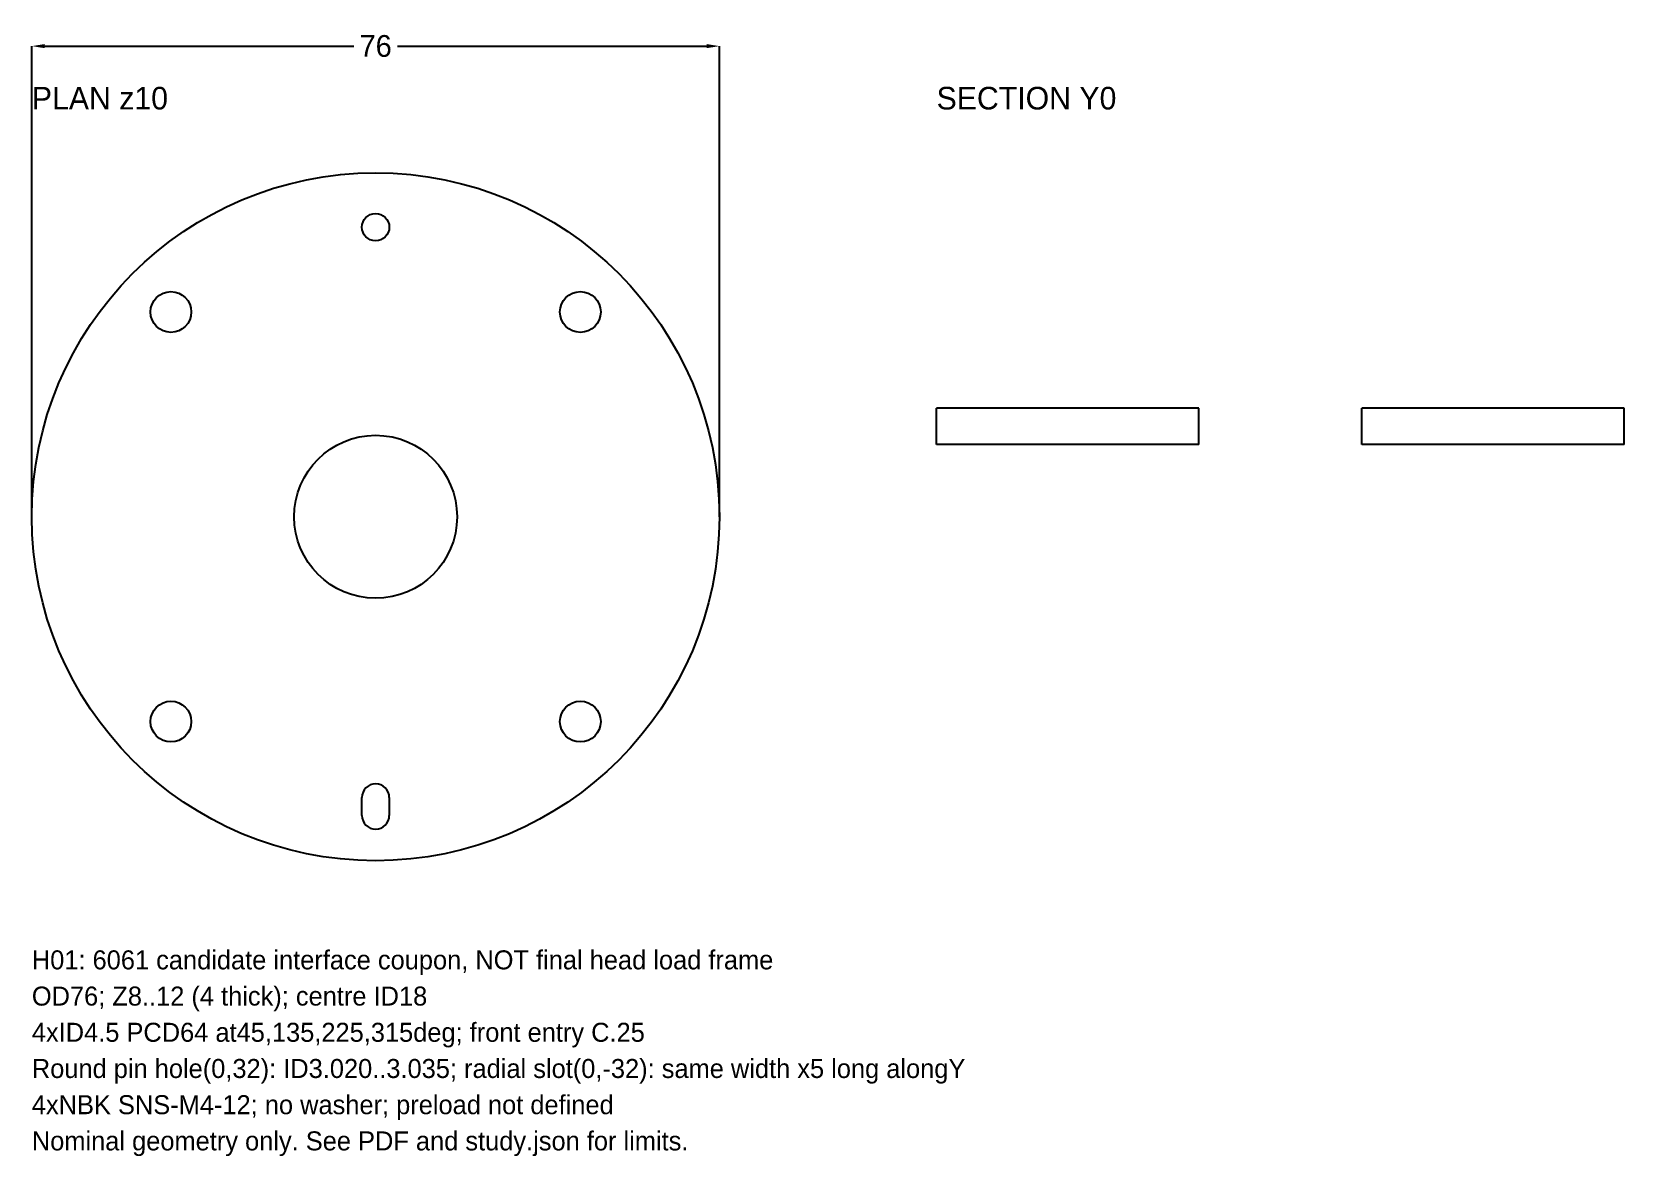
# Model space of a CAD drawing. Header units: millimetres. Extents: x -38 to 138, y -71 to 54.
import ezdxf

# ---------------------------------------------------------------- set-up
doc = ezdxf.new("R2010")
doc.units = ezdxf.units.MM
for name, color, linetype in [('BOUNDARY', 7, 'Continuous'), ('DIM', 2, 'Continuous'), ('NOTE', 3, 'Continuous')]:
    doc.layers.add(name, color=color, linetype=linetype)
doc.dimstyles.get("Standard").update_dxf_attribs({"dimtxt": 2.5, "dimasz": 2.5, "dimexe": 1.25, "dimexo": 0.625, "dimtad": 1, "dimcen": 2.5, "dimazin": 3, "dimtfac": 1, "dimtmove": 0, "dimatfit": 3})

# ---------------------------------------------------------------- blocks, each defined once
blk = doc.blocks.new('_CLOSEDFILLED')
at = {"color": 0, "linetype": 'BYBLOCK'}
blk.add_solid([(-1, 0.16), (0, 0), (-1, -0.16)], dxfattribs=at)
blk = doc.blocks.new('*D1')
for p, q in [((-38, 0), (-38, 52)), ((-36.6, 52), (-2.4, 52)), ((2.4, 52), (36.6, 52)), ((38, 0), (38, 52))]:
    blk.add_line(p, q)
at = {"layer": 'Defpoints'}
for p in [(-38, 52), (-38, 0), (38, 0)]:
    blk.add_point(p, dxfattribs=at)
at = {"layer": 'DIM', "xscale": 1.4, "yscale": 1.4, "rotation": 180}
blk.add_blockref('_CLOSEDFILLED', (-38, 52), dxfattribs=at)
at = {"layer": 'DIM', "xscale": 1.4, "yscale": 1.4}
blk.add_blockref('_CLOSEDFILLED', (38, 52), dxfattribs=at)
at = {"layer": 'DIM', "insert": (0, 52), "char_height": 2.4, "attachment_point": 5}
blk.add_mtext('76', dxfattribs=at)

msp = doc.modelspace()

# ---------------------------------------------------------------- linework, layer by layer
at = {"layer": 'BOUNDARY'}
for p, q in [((62, 8), (62, 12)), ((91, 12), (62, 12)), ((91, 8), (91, 12)), ((138, 12), (109, 12)), ((109, 8), (109, 12)), ((138, 8), (138, 12)), ((91, 8), (62, 8)), ((138, 8), (109, 8)), ((-1.51, -32.99), (-1.51, -31.01)), ((1.51, -31.01), (1.51, -32.99))]:
    msp.add_line(p, q, dxfattribs=at)
for centre, radius in [((0, 0), 38), ((0, 32), 1.51), ((-22.627, 22.627), 2.25), ((22.627, 22.627), 2.25), ((0, 0), 9), ((-22.627, -22.627), 2.25), ((22.627, -22.627), 2.25)]:
    msp.add_circle(centre, radius, dxfattribs=at)
for centre, start, end in [((0, -31.01), 0, 180), ((0, -32.99), 180, 0)]:
    msp.add_arc(centre, 1.51, start, end, dxfattribs=at)

# ---------------------------------------------------------------- texts
at = {"layer": 'NOTE'}
for s, height, p in [('PLAN z10', 2.5, (-38, 45)), ('SECTION Y0', 2.5, (62, 45)), ('H01: 6061 candidate interface coupon, NOT final head load frame', 2.1, (-38, -50)), ('OD76; Z8..12 (4 thick); centre ID18', 2.1, (-38, -54)), ('4xID4.5 PCD64 at45,135,225,315deg; front entry C.25', 2.1, (-38, -58)), ('Round pin hole(0,32): ID3.020..3.035; radial slot(0,-32): same width x5 long alongY', 2.1, (-38, -62)), ('4xNBK SNS-M4-12; no washer; preload not defined', 2.1, (-38, -66)), ('Nominal geometry only. See PDF and study.json for limits.', 2.1, (-38, -70))]:
    msp.add_text(s, height=height, dxfattribs=at).set_placement(p)

# ---------------------------------------------------------------- dimensions: what is measured, and where the dimension line sits
at = {"layer": 'DIM'}
dim = msp.add_linear_dim(base=(-38, 52), p1=(-38, 0), p2=(38, 0), text='76', dimstyle='Standard', override={"dimtxt": 2.4, "dimasz": 1.4}, dxfattribs=at)
dim.commit()
dim.dimension.update_dxf_attribs({"geometry": '*D1', "text_midpoint": (0, 52)})

doc.saveas('drawing.dxf')
